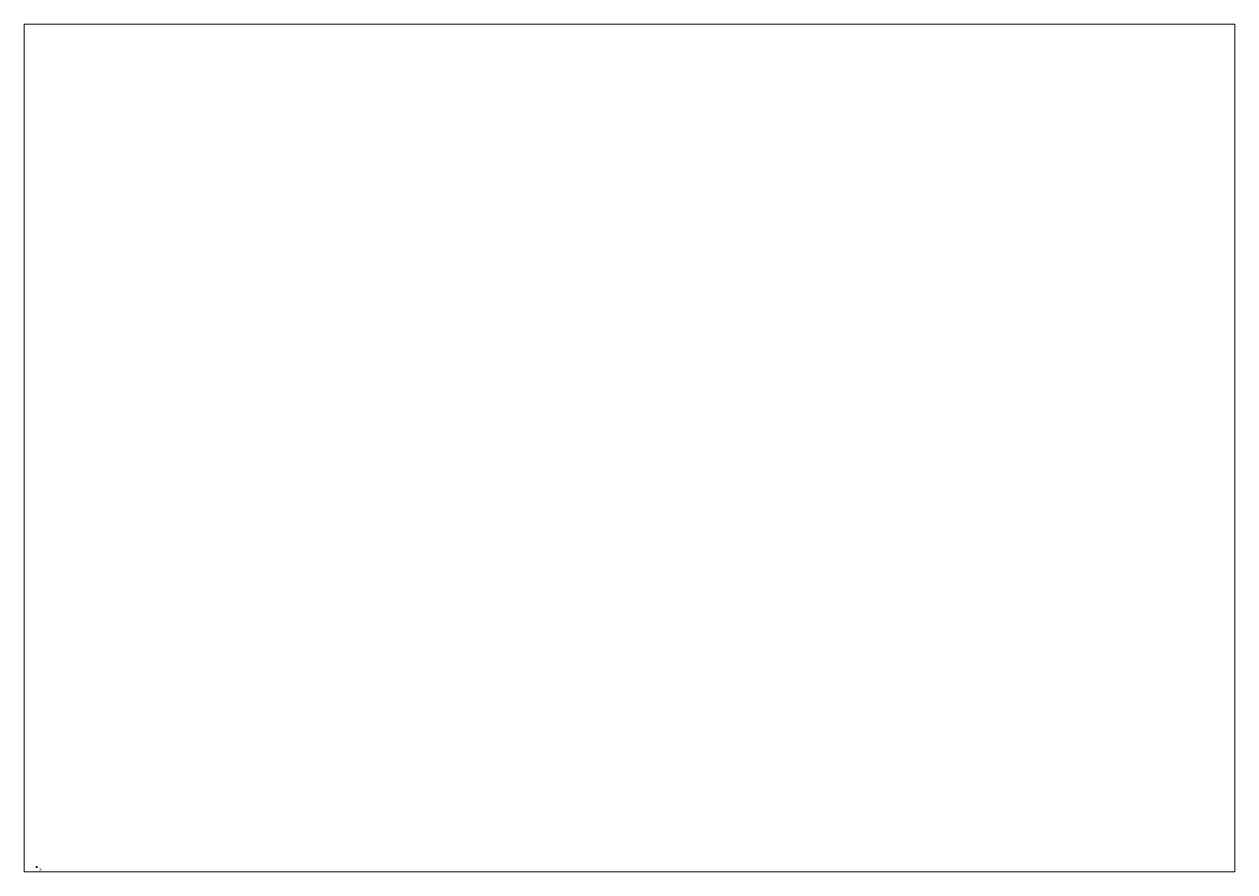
# Paper-space layout 'Présentation1' of a CAD drawing. Header units: metres. Extents: x 29 to 262, y 20 to 183.
# The model-space entities are those that its viewports show. They can reach past a viewport. Long polylines and large blocks are cut down to what shows.
import ezdxf

# ---------------------------------------------------------------- set-up
doc = ezdxf.new("R2010")
doc.units = ezdxf.units.M
doc.header["$LTSCALE"] = 2
doc.linetypes.add('Socle_Continu', pattern=[2.5, 2.5, 0])
doc.layers.get('0').update_dxf_attribs({"lineweight": 30})
doc.layers.add('OUVRA_SCS', color=7, linetype='Socle_Continu', lineweight=13)
doc.styles.get("Standard").update_dxf_attribs({"font": 'arial.ttf'})

msp = doc.modelspace()

# ---------------------------------------------------------------- hatches: boundary and pattern name
at = {"layer": 'OUVRA_SCS', "linetype": 'Socle_Continu'}
h = msp.add_hatch(dxfattribs=at)
h.set_pattern_fill('ANSI36', color=256, scale=0.01)
h.paths.add_polyline_path([(0, 0.4), (0, 0), (0.4, 0), (0.4, 0.4)])

# ---------------------------------------------------------------- linework, layer by layer
msp.add_lwpolyline([(0, 0), (0.4, 0), (0.4, 0.4), (0, 0.4)], close=True, dxfattribs=at)

# ---------------------------------------------------------------- texts
at = {"layer": 'OUVRA_SCS', "linetype": 'Socle_Continu', "flags": 9}
for tag, p, s in [('ID', (0.95, -0.07), 'XP_1370'), ('CALQUE', (0.95, -1.03), 'OUVRA_SCS'), ('NATURE', (0.95, -0.39), 'Défense bois'), ('FAMILLE', (0.95, -0.71), 'Ouvrage maritime'), ('PCRS', (0.95, -1.35), 'HabillageSymbole')]:
    msp.add_attdef(tag, p, s, height=0.2, dxfattribs=at)

psp = doc.layouts.new('Présentation1')

# ---------------------------------------------------------------- viewports
at = {"layer": '0'}
psp.add_viewport(center=(145.35, 101.77), size=(232.56, 162.8309), view_center_point=(210, 148.5), view_height=299.995, dxfattribs=at)

doc.saveas('drawing.dxf')
